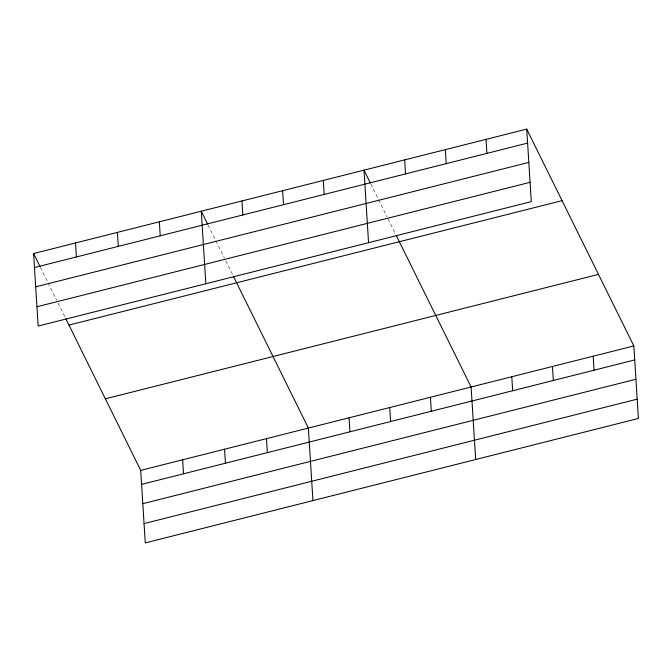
<?xml version="1.0" encoding="UTF-8"?>
<svg xmlns="http://www.w3.org/2000/svg" width="672" height="672" viewBox="0 0 672 672"><rect width="100%" height="100%" fill="white"/><g stroke="black" fill="none" stroke-linecap="round" stroke-linejoin="round"><path stroke-width="0.5" stroke-dasharray="3.36 2.52" d="M370.793 183.926L387.106 216.947M388.013 218.786L395.716 234.385M208.06 224.986L224.372 258.014M225.733 260.77L232.982 275.444M40.396 267.296L47.645 281.971M48.098 282.887L56.708 300.317M58.069 303.072L65.318 317.755"/><path stroke-width="1.01" d="M526.722 129.1L531.283 201.625L38.161 326.063L33.6 253.537L526.722 129.1L633.839 345.937L638.4 418.463L145.278 542.9L140.717 470.375L65.772 318.671M34.482 267.532L527.604 143.102M35.7 286.843L528.822 162.414M36.952 306.743L530.074 182.314M68.947 325.088L562.069 200.659M105.37 398.815L598.492 274.386M140.717 470.375L633.839 345.937M141.599 484.369L634.721 359.94M142.808 503.681L635.93 379.252M144.06 523.58L637.182 399.151M370.339 183.011L363.989 170.167L368.558 242.693M396.169 235.301L471.106 387.005L475.667 459.53M207.606 224.07L201.264 211.226L205.825 283.752M233.436 276.36L308.372 428.064L312.942 500.59M33.6 253.537L39.942 266.381M593.158 356.202L594.031 370.205M552.468 366.467L553.35 380.47M511.787 376.732L512.669 390.734M486.041 139.364L486.923 153.367M445.36 149.629L446.242 163.632M430.424 397.27L431.306 411.264M404.678 159.894L405.552 173.897M389.743 407.534L390.625 421.529M349.062 417.799L349.936 431.794M323.308 180.432L324.19 194.426M282.626 190.697L283.508 204.691M266.465 438.64L267.338 452.642M241.945 200.962L242.827 214.956M224.549 449.215L225.422 463.218M182.633 459.791L183.506 473.794M159.348 221.802L160.23 235.805M117.432 232.378L118.314 246.38M75.516 242.953L76.398 256.956"/></g></svg>
